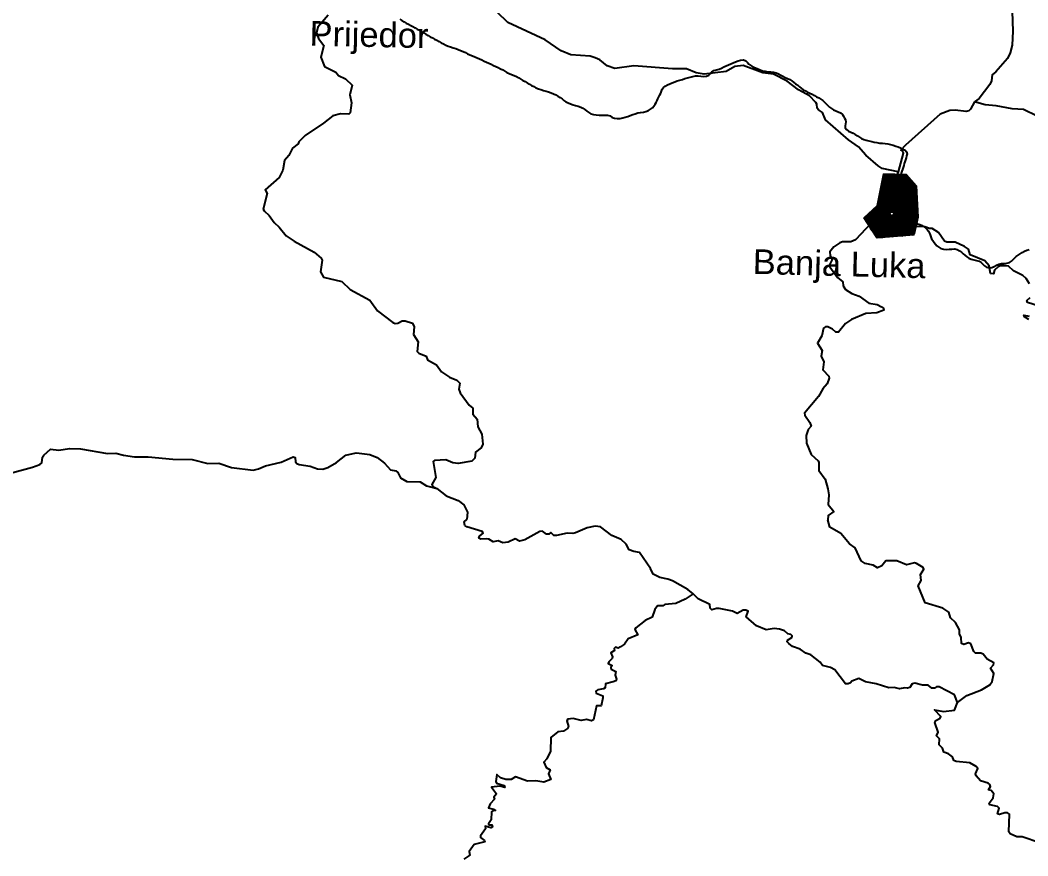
# Model space of a CAD drawing. Header units: metres. Extents: x 13.21 to 19.52, y 42.14 to 46.62.
# Drawn here: x 16.414 to 17.329, y 44.197 to 44.956 of the extents above; entities that cross this region are included whole.
import ezdxf

# ---------------------------------------------------------------- set-up
doc = ezdxf.new("R2010")
doc.units = ezdxf.units.M
doc.header["$MEASUREMENT"] = 0
for name, color, linetype in [('CESTE', 5, 'Continuous'), ('grad_ino', 252, 'Continuous'), ('naziv_ino', 252, 'Continuous'), ('PRUGE', 7, 'Continuous')]:
    doc.layers.add(name, color=color, linetype=linetype)
doc.styles.get("Standard").update_dxf_attribs({"font": 'arial.ttf'})

# ---------------------------------------------------------------- blocks, each defined once
blk = doc.blocks.new('*X49')
at = {"color": 0}
for p, q in [((17.19723, 44.81022), (17.22428, 44.8097)), ((17.19741, 44.81112), (17.22346, 44.81061)), ((17.19759, 44.81202), (17.22264, 44.81153)), ((17.19777, 44.81291), (17.22182, 44.81245)), ((17.19795, 44.81381), (17.221, 44.81336)), ((17.19813, 44.81471), (17.22018, 44.81428)), ((17.19831, 44.8156), (17.21936, 44.81519)), ((17.1985, 44.8165), (17.20675, 44.81634)), ((17.19524, 44.80036), (17.22823, 44.79972)), ((17.19542, 44.80126), (17.22819, 44.80062)), ((17.1956, 44.80216), (17.22814, 44.80152)), ((17.19578, 44.80305), (17.22809, 44.80243)), ((17.19596, 44.80395), (17.22805, 44.80333)), ((17.19614, 44.80485), (17.228, 44.80423)), ((17.19632, 44.80574), (17.22795, 44.80513)), ((17.1965, 44.80664), (17.22756, 44.80604)), ((17.19669, 44.80753), (17.22674, 44.80695)), ((17.19687, 44.80843), (17.22592, 44.80787)), ((17.19705, 44.80933), (17.2251, 44.80878)), ((17.19343, 44.7914), (17.2287, 44.79071)), ((17.19361, 44.7923), (17.22866, 44.79162)), ((17.19379, 44.79319), (17.22861, 44.79252)), ((17.19397, 44.79409), (17.22856, 44.79342)), ((17.19415, 44.79498), (17.22851, 44.79432)), ((17.19433, 44.79588), (17.22847, 44.79522)), ((17.19451, 44.79678), (17.22842, 44.79612)), ((17.1947, 44.79767), (17.22837, 44.79702)), ((17.19488, 44.79857), (17.22833, 44.79792)), ((17.19506, 44.79947), (17.22828, 44.79882)), ((17.18697, 44.78252), (17.22917, 44.78171)), ((17.18792, 44.78341), (17.22912, 44.78261)), ((17.18888, 44.78429), (17.22908, 44.78351)), ((17.18983, 44.78517), (17.22903, 44.78441)), ((17.19078, 44.78605), (17.22898, 44.78531)), ((17.19174, 44.78693), (17.22894, 44.78621)), ((17.19269, 44.78781), (17.22889, 44.78711)), ((17.19289, 44.78871), (17.22884, 44.78801)), ((17.19307, 44.78961), (17.2288, 44.78891)), ((17.19325, 44.7905), (17.22875, 44.78981)), ((17.1806, 44.77635), (17.22896, 44.77541)), ((17.18121, 44.77543), (17.22875, 44.77451)), ((17.18125, 44.77723), (17.22917, 44.77631)), ((17.18182, 44.77452), (17.22854, 44.77362)), ((17.1822, 44.77812), (17.22938, 44.7772)), ((17.18243, 44.77361), (17.22834, 44.77272)), ((17.18316, 44.779), (17.20491, 44.77858)), ((17.18411, 44.77988), (17.20345, 44.77951)), ((17.18506, 44.78076), (17.20321, 44.78041)), ((17.18602, 44.78164), (17.20365, 44.7813)), ((17.20641, 44.77855), (17.22936, 44.7781)), ((17.20788, 44.78122), (17.22922, 44.78081)), ((17.20795, 44.77942), (17.22931, 44.779)), ((17.20825, 44.78031), (17.22926, 44.7799)), ((17.18304, 44.7727), (17.22813, 44.77183)), ((17.18365, 44.77179), (17.22792, 44.77093)), ((17.18426, 44.77088), (17.22771, 44.77004)), ((17.18487, 44.76997), (17.2275, 44.76914)), ((17.18548, 44.76905), (17.2273, 44.76824)), ((17.18609, 44.76814), (17.22709, 44.76735)), ((17.1867, 44.76723), (17.22688, 44.76645)), ((17.18731, 44.76632), (17.22667, 44.76556)), ((17.18792, 44.76541), (17.22647, 44.76466)), ((17.18853, 44.7645), (17.22626, 44.76376)), ((17.18914, 44.76358), (17.22605, 44.76287)), ((17.18975, 44.76267), (17.22584, 44.76197)), ((17.19036, 44.76176), (17.22475, 44.76109)), ((17.19097, 44.76085), (17.21566, 44.76037)), ((17.19158, 44.75994), (17.20657, 44.75965)), ((17.19219, 44.75903), (17.19747, 44.75892))]:
    blk.add_line(p, q, dxfattribs=at)

msp = doc.modelspace()

# ---------------------------------------------------------------- linework, layer by layer
at = {"layer": 'CESTE'}
for points in [[(17.30571, 45.05368), (17.30963, 45.01064), (17.31471, 44.97307), (17.31575, 44.94612), (17.31517, 44.93354), (17.31325, 44.9265), (17.31065, 44.92144), (17.30031, 44.90908), (17.29699, 44.90637), (17.29632, 44.90103), (17.29473, 44.89764), (17.28519, 44.88493), (17.2809, 44.88187)], [(17.2116, 44.8185), (17.19707, 44.82148), (17.19319, 44.82377), (17.1821, 44.83356), (17.17549, 44.84121), (17.1665, 44.84751), (17.1455, 44.86545), (17.1428, 44.87224), (17.13897, 44.87457), (17.13796, 44.87622), (17.1377, 44.87978), (17.13663, 44.88142), (17.13078, 44.8873), (17.12085, 44.8928), (17.11069, 44.9008), (17.09834, 44.90705), (17.08839, 44.90815), (17.07059, 44.91487), (17.06311, 44.91406), (17.05514, 44.90957), (17.03528, 44.90718), (17.02793, 44.90832), (17.01912, 44.91183), (17.00649, 44.91178), (16.97129, 44.91459), (16.95403, 44.91223), (16.94721, 44.9146), (16.94053, 44.92001), (16.93637, 44.92205), (16.93161, 44.92327), (16.91407, 44.9246), (16.90543, 44.92839), (16.8907, 44.93825), (16.85679, 44.95397), (16.83742, 44.97283)], [(16.69361, 44.96059), (16.68442, 44.94983), (16.68308, 44.94456), (16.68503, 44.93935), (16.68984, 44.93307), (16.68687, 44.92263), (16.69027, 44.91395), (16.70049, 44.90881), (16.70302, 44.90574), (16.70934, 44.90276), (16.71539, 44.89702), (16.71342, 44.88818), (16.715, 44.88111), (16.7137, 44.87207), (16.71253, 44.8707), (16.70484, 44.87101), (16.69779, 44.86921), (16.6894, 44.86252), (16.67284, 44.85144), (16.66713, 44.84552), (16.66649, 44.84374), (16.6612, 44.83999), (16.65809, 44.83318), (16.65386, 44.82879), (16.65254, 44.81989), (16.64912, 44.81314), (16.63641, 44.80191), (16.63832, 44.7988), (16.63477, 44.78459), (16.6354, 44.78294), (16.64018, 44.77875), (16.64452, 44.77225), (16.64928, 44.76806), (16.65562, 44.7603), (16.66293, 44.75534), (16.68084, 44.74536), (16.68745, 44.73987), (16.6881, 44.73824), (16.68682, 44.72748), (16.68948, 44.72253), (16.70623, 44.71869), (16.71357, 44.71144), (16.73161, 44.70169), (16.73851, 44.69214), (16.75234, 44.68158), (16.7544, 44.68074), (16.757, 44.68093), (16.76094, 44.68302), (16.76352, 44.68306), (16.77035, 44.68093), (16.77192, 44.67762), (16.7711, 44.67046), (16.77542, 44.66402), (16.77459, 44.65506), (16.77606, 44.65361), (16.78257, 44.65079), (16.78403, 44.64745), (16.7921, 44.64315), (16.79655, 44.63682), (16.80394, 44.63192), (16.81053, 44.62927), (16.81339, 44.62633), (16.81244, 44.62108), (16.81353, 44.61758), (16.82184, 44.60648), (16.82498, 44.60365), (16.82515, 44.59832), (16.82908, 44.59378), (16.82966, 44.58671), (16.83318, 44.58), (16.83411, 44.57104), (16.83275, 44.56759), (16.82746, 44.56375), (16.82697, 44.55842), (16.82408, 44.55559), (16.81187, 44.55342), (16.807, 44.55407), (16.80061, 44.55684), (16.79035, 44.55625), (16.78898, 44.55526), (16.79157, 44.54084), (16.78783, 44.53429), (16.78879, 44.53261), (16.79248, 44.53079)], [(17.2809, 44.88187), (17.27724, 44.87515), (17.27563, 44.87379), (17.2733, 44.87308), (17.26333, 44.87441), (17.25829, 44.87421), (17.24956, 44.87064), (17.21811, 44.84252), (17.21379, 44.83805), (17.21557, 44.83682), (17.21616, 44.83517), (17.2116, 44.8185)], [(17.33776, 44.86899), (17.32523, 44.87506), (17.31516, 44.87563), (17.30048, 44.87834), (17.2904, 44.8791), (17.2809, 44.88187)], [(17.2116, 44.8185), (17.20543, 44.80295), (17.20296, 44.78688), (17.18651, 44.77153)], [(17.18651, 44.77153), (17.17284, 44.75646), (17.16845, 44.75472), (17.16089, 44.75466), (17.15856, 44.75396), (17.15299, 44.75038), (17.14936, 44.74564), (17.1497, 44.7421), (17.15157, 44.73887), (17.1492, 44.73375), (17.14945, 44.73195), (17.15623, 44.72232), (17.16121, 44.71829), (17.16157, 44.71467), (17.1636, 44.71145), (17.16926, 44.70787), (17.17607, 44.70551), (17.18494, 44.69919), (17.19225, 44.69781), (17.19645, 44.69572), (17.1983, 44.69459), (17.19856, 44.69271), (17.19196, 44.69022), (17.18208, 44.68982), (17.1691, 44.68426), (17.16357, 44.68066), (17.15732, 44.67278), (17.15498, 44.6727), (17.15192, 44.67552), (17.14773, 44.67765), (17.14542, 44.67769), (17.14363, 44.6763), (17.14203, 44.66924), (17.13813, 44.66267), (17.1423, 44.65619), (17.14156, 44.65083), (17.14393, 44.64571), (17.14297, 44.63854), (17.14855, 44.63272), (17.14883, 44.63091), (17.14684, 44.6257), (17.14292, 44.6211), (17.13919, 44.61442), (17.12642, 44.59903), (17.12661, 44.59721), (17.13115, 44.5908), (17.13232, 44.58733), (17.12985, 44.5842), (17.12792, 44.57899), (17.12811, 44.57186), (17.13253, 44.56156), (17.13885, 44.55593), (17.13956, 44.55425), (17.1394, 44.5471), (17.14518, 44.5392), (17.14756, 44.53036), (17.14848, 44.52501), (17.14774, 44.51609), (17.15315, 44.50985), (17.14789, 44.50633), (17.14753, 44.50236)], [(17.33084, 44.7166), (17.32786, 44.72151), (17.32462, 44.72425), (17.31636, 44.72837), (17.31166, 44.73264), (17.30943, 44.73312), (17.30426, 44.73291), (17.30219, 44.73195), (17.29906, 44.72908), (17.29815, 44.72584), (17.29549, 44.72595), (17.29412, 44.73309), (17.29006, 44.73762), (17.27693, 44.74291), (17.27523, 44.74813), (17.27176, 44.75065), (17.26325, 44.75446), (17.25568, 44.75442), (17.25344, 44.75527), (17.24809, 44.76334), (17.24251, 44.76697), (17.23996, 44.76687), (17.23564, 44.76851), (17.22803, 44.76872), (17.22086, 44.77032), (17.21837, 44.76985), (17.21487, 44.76748), (17.19972, 44.7672), (17.19044, 44.76432), (17.18789, 44.76467), (17.18679, 44.76621), (17.18651, 44.77153)], [(17.34739, 44.69392), (17.32896, 44.69972), (17.32821, 44.7014), (17.33132, 44.7041)], [(17.33019, 44.68435), (17.3262, 44.68656), (17.32565, 44.6882), (17.33048, 44.6873)], [(16.36628, 44.55743), (16.37647, 44.55663), (16.37794, 44.55555), (16.37964, 44.55212), (16.38514, 44.54848), (16.39909, 44.54477), (16.40403, 44.5442), (16.42512, 44.55002), (16.43175, 44.55257), (16.43346, 44.55395), (16.43432, 44.55926), (16.43541, 44.56085), (16.44141, 44.56644), (16.44895, 44.56547), (16.45866, 44.56712), (16.46871, 44.56672), (16.49321, 44.56264)], [(16.49321, 44.56264), (16.50073, 44.5628), (16.50776, 44.56086), (16.51767, 44.55963), (16.53025, 44.55943), (16.5527, 44.55731), (16.57027, 44.55693), (16.58443, 44.55329), (16.59438, 44.55366), (16.60581, 44.54992), (16.62556, 44.54742), (16.63029, 44.54859), (16.63672, 44.55139), (16.65106, 44.55473), (16.66183, 44.55947), (16.66363, 44.55874), (16.66412, 44.55501), (16.66525, 44.55351), (16.66741, 44.55253), (16.67731, 44.55114), (16.68405, 44.54872), (16.68896, 44.54821), (16.69347, 44.54978), (16.70127, 44.55429), (16.70958, 44.56088), (16.71919, 44.563), (16.72173, 44.56296), (16.73162, 44.56159), (16.73816, 44.55895), (16.74499, 44.5537), (16.75031, 44.54759), (16.75507, 44.54664), (16.75685, 44.54534), (16.75936, 44.54031), (16.76523, 44.53693), (16.77737, 44.53669), (16.78307, 44.53313), (16.79248, 44.53079)], [(16.79248, 44.53079), (16.80075, 44.52408), (16.8118, 44.51983), (16.81692, 44.51588), (16.82032, 44.50916), (16.8197, 44.50267)], [(17.02524, 44.43495), (17.0203, 44.43901), (17.00644, 44.4467), (17.00212, 44.44851), (16.99482, 44.44985), (16.98879, 44.45304), (16.98658, 44.45819), (16.97645, 44.47259), (16.9715, 44.47337), (16.96705, 44.47506), (16.96434, 44.48002), (16.95989, 44.4844), (16.95136, 44.48799), (16.94121, 44.49593), (16.9363, 44.49636), (16.92896, 44.49509), (16.91824, 44.49047), (16.91583, 44.48989), (16.91086, 44.49015), (16.90122, 44.48802), (16.89865, 44.48796), (16.89593, 44.49072), (16.89412, 44.48937), (16.89194, 44.48933), (16.88825, 44.492), (16.88597, 44.49177), (16.87231, 44.48396), (16.86735, 44.48298), (16.86364, 44.485), (16.85725, 44.48199), (16.85246, 44.48129), (16.84813, 44.4832), (16.84362, 44.48223), (16.83956, 44.4846), (16.83737, 44.48511), (16.83222, 44.48467), (16.83061, 44.48567), (16.83126, 44.48757), (16.83451, 44.4901), (16.83368, 44.49179), (16.81962, 44.49578), (16.81772, 44.49703), (16.81714, 44.50047), (16.8197, 44.50267)], [(17.26533, 44.33631), (17.27383, 44.34275), (17.28717, 44.3477), (17.29487, 44.35231), (17.29701, 44.35556), (17.29846, 44.36265), (17.29545, 44.36741), (17.29814, 44.37064), (17.29843, 44.37227), (17.29244, 44.3756), (17.28881, 44.38032), (17.28661, 44.38122), (17.28168, 44.38127), (17.28017, 44.38267), (17.27747, 44.38967), (17.27542, 44.3906), (17.27105, 44.38906), (17.2689, 44.39002), (17.26868, 44.39534), (17.26707, 44.39868), (17.26727, 44.40226), (17.26367, 44.40897), (17.2589, 44.41313), (17.25762, 44.41837), (17.25197, 44.42193), (17.23594, 44.42677), (17.2297, 44.44221), (17.23227, 44.44724), (17.23188, 44.4526), (17.23491, 44.45754), (17.23406, 44.45908), (17.22823, 44.46271), (17.22619, 44.46322), (17.219, 44.46151), (17.21037, 44.46509), (17.20028, 44.465), (17.19667, 44.46048), (17.19258, 44.45871), (17.18877, 44.46112), (17.18152, 44.46245), (17.17793, 44.46497), (17.17252, 44.47684), (17.16712, 44.48057), (17.1593, 44.48979), (17.14954, 44.49552), (17.14753, 44.50236)], [(17.02524, 44.43495), (17.01786, 44.43014), (17.00949, 44.42631), (16.9996, 44.42532), (16.99757, 44.42419), (16.99277, 44.42405), (16.99041, 44.42083), (16.98803, 44.41395), (16.98174, 44.41093), (16.97319, 44.40429), (16.97229, 44.40269), (16.97492, 44.39792), (16.96631, 44.39413), (16.96288, 44.38937), (16.95916, 44.38687), (16.95721, 44.38583), (16.95469, 44.38649), (16.95354, 44.3855), (16.95384, 44.3836), (16.95037, 44.38146), (16.95199, 44.37787), (16.95176, 44.37627), (16.94859, 44.37332), (16.94801, 44.37161), (16.95173, 44.36996), (16.95031, 44.36825), (16.95068, 44.3666), (16.95487, 44.3646), (16.95454, 44.36107), (16.95573, 44.35746), (16.95496, 44.35596), (16.95268, 44.35501), (16.94548, 44.35334), (16.94529, 44.34975), (16.94378, 44.34862), (16.93866, 44.34772), (16.93698, 44.34652), (16.937, 44.34478), (16.94326, 44.34235), (16.94324, 44.34043), (16.94158, 44.33316), (16.93745, 44.33323), (16.9346, 44.3207), (16.93279, 44.31962), (16.92823, 44.32086), (16.92349, 44.32003), (16.91632, 44.32181), (16.91137, 44.32122), (16.91038, 44.31971), (16.91187, 44.31442), (16.91108, 44.31273), (16.90736, 44.31031), (16.9024, 44.30984), (16.89587, 44.30447), (16.89579, 44.29206), (16.89233, 44.28529), (16.88963, 44.28223), (16.89169, 44.27722), (16.89525, 44.27517), (16.89371, 44.27169), (16.89594, 44.26652), (16.8895, 44.26401), (16.88232, 44.26526), (16.87485, 44.26484), (16.86398, 44.26875), (16.8599, 44.26654), (16.85494, 44.26646), (16.85036, 44.26788), (16.84677, 44.27083), (16.84587, 44.2645), (16.84664, 44.26303), (16.85362, 44.26092), (16.85412, 44.2592), (16.8495, 44.26031), (16.842, 44.25955), (16.84663, 44.25333), (16.84409, 44.25047), (16.84476, 44.24866), (16.84075, 44.24424), (16.83933, 44.24065), (16.84392, 44.23956), (16.84557, 44.23812), (16.84337, 44.23807), (16.84194, 44.23688), (16.84183, 44.22963), (16.8392, 44.22626), (16.8396, 44.22535), (16.84249, 44.22525), (16.84293, 44.22345), (16.84134, 44.22258), (16.83616, 44.22404), (16.83675, 44.22147), (16.83195, 44.21528), (16.83192, 44.2137), (16.83571, 44.21087), (16.83588, 44.20988), (16.82622, 44.20747), (16.82166, 44.20105), (16.82224, 44.19769), (16.81677, 44.19393)], [(17.26533, 44.33631), (17.26258, 44.34317), (17.24858, 44.35069), (17.2462, 44.35065), (17.2444, 44.34922), (17.24217, 44.34928), (17.2386, 44.35193), (17.2337, 44.35221), (17.22652, 44.35376), (17.22406, 44.35324), (17.2222, 44.34998), (17.21997, 44.34932), (17.21745, 44.34976), (17.21279, 44.34878), (17.20792, 44.34982), (17.20293, 44.34963), (17.19155, 44.35333), (17.18182, 44.35509), (17.17581, 44.35827), (17.16927, 44.35578), (17.16812, 44.35409), (17.1661, 44.35322), (17.1636, 44.35343), (17.15408, 44.36605), (17.1501, 44.36821), (17.14288, 44.36989), (17.14057, 44.37292), (17.13207, 44.37955), (17.12753, 44.381), (17.1224, 44.38491), (17.11561, 44.38719), (17.11212, 44.38978), (17.11058, 44.39129), (17.11088, 44.39295), (17.11484, 44.39526), (17.11531, 44.39693), (17.11383, 44.3982), (17.11124, 44.39861), (17.10816, 44.40142), (17.10368, 44.403), (17.09874, 44.40355), (17.09157, 44.40233), (17.08277, 44.40586), (17.07333, 44.414), (17.07519, 44.41921), (17.07317, 44.42023), (17.07069, 44.42023), (17.0652, 44.41716), (17.06084, 44.41926), (17.04884, 44.42186), (17.0463, 44.42186), (17.04228, 44.42036), (17.04079, 44.42201), (17.04041, 44.42541), (17.02989, 44.43044), (17.02524, 44.43495)], [(17.34005, 44.20886), (17.32422, 44.21428), (17.31931, 44.21419), (17.31307, 44.21719), (17.3119, 44.21877), (17.31268, 44.23488), (17.31071, 44.23609), (17.30831, 44.23619), (17.30366, 44.23452), (17.3017, 44.23513), (17.30316, 44.24033), (17.3018, 44.24181), (17.29481, 44.24348), (17.29406, 44.24502), (17.29785, 44.24978), (17.29853, 44.25333), (17.29593, 44.25632), (17.2934, 44.25712), (17.29537, 44.25994), (17.29472, 44.26174), (17.29315, 44.26313), (17.28642, 44.2651), (17.28234, 44.2697), (17.28179, 44.27142), (17.28375, 44.27652), (17.28246, 44.27814), (17.2765, 44.28143), (17.26415, 44.28269), (17.26215, 44.28369), (17.26083, 44.28703), (17.25728, 44.28963), (17.25299, 44.29134), (17.25163, 44.29479), (17.24886, 44.29783), (17.24894, 44.30321), (17.24643, 44.30596), (17.24781, 44.3094), (17.24488, 44.31817), (17.24561, 44.31989), (17.24964, 44.32201), (17.25035, 44.32366), (17.24434, 44.32968), (17.25269, 44.32819), (17.2626, 44.32947), (17.26533, 44.33631)]]:
    msp.add_lwpolyline(points, dxfattribs=at)
at = {"layer": 'grad_ino'}
msp.add_lwpolyline([(17.18391, 44.7714), (17.18048, 44.77652), (17.19271, 44.78783), (17.19853, 44.81669), (17.20851, 44.81626), (17.21879, 44.81583), (17.22793, 44.80563), (17.2294, 44.77731), (17.22779, 44.77036), (17.22566, 44.76117), (17.19252, 44.75853)], close=True, dxfattribs=at)
msp.add_circle((17.20573, 44.78028), 0.0018, dxfattribs=at)
at = {"layer": 'PRUGE'}
msp.add_lwpolyline([(16.75869, 44.95689), (16.76066, 44.95575), (16.76263, 44.95462), (16.76463, 44.95351), (16.76664, 44.95242), (16.76867, 44.95134), (16.77068, 44.95025), (16.77268, 44.94914), (16.77467, 44.94802), (16.77664, 44.94689), (16.77859, 44.94574), (16.78052, 44.94458), (16.78245, 44.94342), (16.78439, 44.94226), (16.78635, 44.94112), (16.78834, 44.94), (16.79035, 44.93891), (16.79238, 44.93782), (16.79441, 44.93675), (16.79644, 44.93568), (16.79847, 44.9346), (16.80053, 44.93356), (16.80267, 44.93259), (16.80493, 44.93179), (16.80724, 44.93103), (16.80953, 44.93027), (16.81177, 44.92942), (16.81399, 44.92855), (16.81617, 44.92764), (16.8183, 44.92666), (16.82039, 44.92565), (16.82249, 44.92464), (16.82466, 44.92371), (16.82684, 44.92281), (16.82904, 44.92189), (16.83117, 44.92093), (16.83329, 44.91994), (16.8354, 44.91896), (16.83753, 44.91798), (16.83965, 44.91699), (16.84179, 44.91603), (16.84392, 44.91506), (16.84604, 44.91406), (16.84814, 44.91306), (16.85022, 44.91203), (16.85221, 44.91093), (16.85413, 44.90975), (16.85606, 44.90857), (16.85811, 44.90753), (16.86029, 44.90662), (16.86252, 44.90576), (16.8647, 44.90484), (16.86677, 44.90381), (16.8687, 44.90264), (16.87059, 44.90144), (16.8725, 44.90026), (16.87447, 44.89914), (16.87645, 44.89801), (16.87843, 44.89689), (16.88038, 44.89574), (16.88244, 44.89469), (16.88461, 44.89377), (16.88693, 44.89305), (16.88927, 44.89236), (16.89158, 44.89163), (16.89388, 44.89088), (16.89613, 44.89006), (16.89833, 44.88915), (16.90045, 44.88816), (16.90245, 44.88708), (16.90435, 44.88588), (16.90611, 44.88458), (16.90778, 44.88322), (16.90949, 44.8819), (16.91161, 44.88092), (16.91382, 44.88005), (16.91609, 44.87924), (16.91844, 44.8786), (16.92079, 44.87791), (16.92307, 44.87713), (16.92515, 44.8761), (16.92696, 44.87485), (16.92859, 44.87347), (16.93038, 44.87218), (16.93243, 44.87116), (16.93477, 44.87044), (16.93726, 44.87011), (16.93978, 44.86997), (16.94231, 44.86995), (16.94485, 44.86995), (16.94736, 44.8697), (16.94973, 44.86908), (16.9516, 44.86784), (16.95376, 44.86698), (16.95629, 44.8667), (16.95881, 44.86688), (16.96125, 44.86735), (16.96362, 44.86801), (16.96591, 44.86876), (16.96817, 44.86956), (16.97042, 44.87039), (16.9727, 44.87118), (16.97506, 44.87181), (16.97751, 44.87228), (16.97999, 44.87265), (16.9824, 44.8732), (16.98466, 44.87401), (16.98662, 44.87515), (16.98821, 44.87654), (16.9895, 44.8781), (16.99071, 44.87968), (16.99168, 44.88134), (16.99245, 44.88305), (16.99324, 44.88476), (16.99408, 44.88645), (16.99494, 44.88815), (16.99575, 44.88985), (16.99647, 44.89158), (16.9972, 44.8933), (16.99831, 44.89492), (16.99993, 44.89627), (17.00201, 44.89733), (17.00412, 44.89832), (17.00629, 44.89925), (17.00851, 44.9001), (17.0108, 44.90087), (17.01312, 44.90159), (17.01546, 44.90229), (17.01774, 44.90307), (17.02006, 44.90378), (17.02245, 44.90438), (17.02484, 44.90499), (17.02728, 44.90545), (17.02979, 44.90567), (17.02979, 44.90567), (17.03228, 44.90534), (17.03482, 44.90508), (17.03733, 44.90517), (17.03946, 44.90614), (17.041, 44.90758), (17.04216, 44.90918), (17.04413, 44.91031), (17.04643, 44.91104), (17.04888, 44.91154), (17.05098, 44.91253), (17.05304, 44.91358), (17.05513, 44.91459), (17.05727, 44.91556), (17.05942, 44.91651), (17.0616, 44.91743), (17.0638, 44.91831), (17.06606, 44.91915), (17.0684, 44.91981), (17.07102, 44.92), (17.07102, 44.92), (17.07317, 44.91931), (17.07474, 44.91781), (17.07592, 44.9162), (17.07749, 44.91483), (17.07956, 44.91377), (17.08176, 44.91287), (17.08392, 44.91193), (17.08604, 44.91094), (17.08837, 44.91023), (17.09078, 44.90969), (17.09326, 44.90932), (17.09579, 44.9092), (17.09828, 44.90891), (17.10068, 44.90832), (17.10279, 44.90733), (17.10482, 44.90625), (17.10683, 44.90515), (17.10884, 44.90406), (17.11097, 44.90308), (17.11314, 44.90216), (17.11493, 44.90089), (17.11662, 44.89955), (17.11833, 44.89822), (17.12025, 44.89703), (17.1219, 44.8957), (17.12333, 44.89421), (17.12518, 44.89298), (17.12715, 44.89185), (17.12921, 44.8908), (17.13134, 44.88983), (17.13344, 44.88882), (17.13545, 44.88772), (17.13743, 44.88661), (17.13938, 44.88546), (17.14128, 44.88427), (17.14309, 44.88301), (17.14466, 44.88161), (17.14602, 44.88009), (17.14748, 44.87862), (17.14908, 44.87722), (17.15084, 44.87593), (17.15272, 44.87472), (17.15479, 44.8737), (17.157, 44.87282), (17.15916, 44.87184), (17.16082, 44.87053), (17.16193, 44.86889), (17.16283, 44.8672), (17.16353, 44.86547), (17.16394, 44.8637), (17.16355, 44.86193), (17.16328, 44.86013), (17.16347, 44.85834), (17.16457, 44.85671), (17.16625, 44.85538), (17.16833, 44.85432), (17.17045, 44.85335), (17.17253, 44.85232), (17.1745, 44.85119), (17.17629, 44.84992), (17.17813, 44.84868), (17.18014, 44.84759), (17.18251, 44.84698), (17.18497, 44.84651), (17.18741, 44.84605), (17.18978, 44.84543), (17.1922, 44.8449), (17.19467, 44.84453), (17.19718, 44.84429), (17.19968, 44.84401), (17.20216, 44.84365), (17.20458, 44.84312), (17.20694, 44.84248), (17.20925, 44.84174), (17.21153, 44.84096), (17.21374, 44.84008), (17.21584, 44.83908), (17.21785, 44.83794), (17.21914, 44.83644), (17.21956, 44.83464), (17.21918, 44.83287), (17.21865, 44.8311), (17.21816, 44.82934), (17.21758, 44.82759), (17.21707, 44.82583), (17.21663, 44.82406), (17.21605, 44.82231), (17.21536, 44.82058), (17.21466, 44.81885), (17.2143, 44.81707), (17.21403, 44.81528), (17.21378, 44.81349), (17.21354, 44.81171), (17.21328, 44.80992), (17.213, 44.80813), (17.21266, 44.80635), (17.21231, 44.80457), (17.21193, 44.80279), (17.21156, 44.80101), (17.21119, 44.79924), (17.21079, 44.79746), (17.2104, 44.79568), (17.21008, 44.79391), (17.20986, 44.79211), (17.20978, 44.79031), (17.20966, 44.78851), (17.2095, 44.78672), (17.20932, 44.7849), (17.20973, 44.78316), (17.21089, 44.78155), (17.21275, 44.78034), (17.21465, 44.77914), (17.2164, 44.77785), (17.21786, 44.77638), (17.21941, 44.77495), (17.22118, 44.77367), (17.22332, 44.77271), (17.22564, 44.772), (17.22804, 44.77143), (17.23036, 44.77073), (17.23258, 44.76985), (17.23462, 44.76879), (17.23635, 44.76748), (17.23777, 44.766), (17.23891, 44.76439), (17.23985, 44.76272), (17.24055, 44.76099), (17.24112, 44.75923), (17.24189, 44.75752), (17.24291, 44.75588), (17.24415, 44.75431), (17.24538, 44.75274), (17.24673, 44.75121), (17.24831, 44.74981), (17.25037, 44.74876), (17.25272, 44.74813), (17.25525, 44.74793), (17.25777, 44.74803), (17.2603, 44.74824), (17.26281, 44.74832), (17.26281, 44.74832), (17.26519, 44.74769), (17.26721, 44.74664), (17.2689, 44.74528), (17.27055, 44.74392), (17.27213, 44.74252), (17.27376, 44.74115), (17.27568, 44.73997), (17.27786, 44.73909), (17.28025, 44.73847), (17.28265, 44.73788), (17.28491, 44.73709), (17.28695, 44.73603), (17.28848, 44.73461), (17.28995, 44.73311), (17.2916, 44.73179), (17.29406, 44.73127), (17.29652, 44.7315), (17.29879, 44.73237), (17.30072, 44.73354), (17.30289, 44.73445), (17.3053, 44.73499), (17.3053, 44.73499), (17.30783, 44.73495), (17.31032, 44.73525), (17.3126, 44.73601), (17.3144, 44.73728), (17.31705, 44.74005), (17.31876, 44.74138), (17.32052, 44.74266), (17.32233, 44.74392), (17.32416, 44.74516), (17.32618, 44.74623), (17.32838, 44.74711), (17.33063, 44.74793)], dxfattribs=at)

# ---------------------------------------------------------------- block references
at = {"layer": 'grad_ino'}
msp.add_blockref('*X49', (0, 0), dxfattribs=at)

# ---------------------------------------------------------------- texts
at = {"layer": 'naziv_ino'}
for s, rotation, p in [('Prijedor', 358.81216, (16.67653, 44.93295)), ('Banja Luka', 358.53304, (17.07912, 44.7257))]:
    msp.add_text(s, height=0.022458, rotation=rotation, dxfattribs=at).set_placement(p)

doc.saveas('drawing.dxf')
